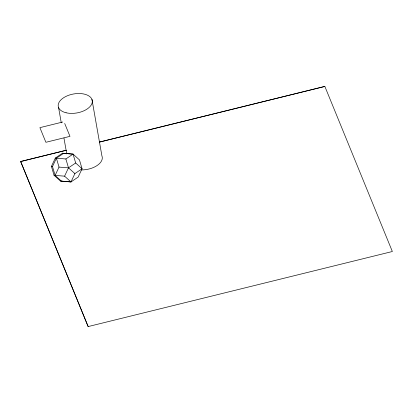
<?xml version="1.0" encoding="UTF-8"?>
<svg xmlns="http://www.w3.org/2000/svg" width="413" height="413" viewBox="0 0 413 413"><rect width="100%" height="100%" fill="white"/><g stroke="black" fill="none" stroke-linecap="round" stroke-linejoin="round"><path stroke-width="0.62" d="M51.413 166.377L55.321 158.06L62.508 153.208L73.06 154.116L79.451 159.893L82.068 168.767L78.16 177.084L70.974 181.937L60.422 181.028L54.031 175.251L51.413 166.377L52.497 166.542L55.115 175.422L61.501 181.199M52.497 166.542L56.4 158.225L63.587 153.373L73.06 154.116L75.677 162.99L82.068 168.767L74.882 173.62L70.974 181.937L60.422 181.028M54.031 175.251L55.115 175.422L59.018 167.1L56.4 158.225L55.321 158.06M55.115 175.422L64.583 176.16L68.491 167.843L75.677 162.99M56.4 158.225L65.873 158.964L73.06 154.116M62.745 122.011L39.901 127.648L45.889 142.294L69.973 136.352L64.702 123.461M66.343 150.213L20.65 161.488L88.145 326.575L392.35 251.512L324.855 86.425L99.518 142.031M66.354 150.275L20.66 161.55L88.145 326.575M99.528 142.093L324.855 86.425M59.018 167.1L68.491 167.843L74.882 173.62M62.508 153.208L63.587 153.373M64.583 176.16L70.974 181.937M65.873 158.964L68.491 167.843M91.939 99.342L101.903 155.856A17.263 9.628 -10 0 1 81.32 169.913M58.579 107.571L61.269 122.811M63.953 138.05L66.751 153.925M66.085 112.77A17.263 9.628 -10 0 0 92.326 101.825A17.263 9.628 -10 0 0 67.365 95.775A17.263 9.628 -10 0 0 66.085 112.77"/></g></svg>
